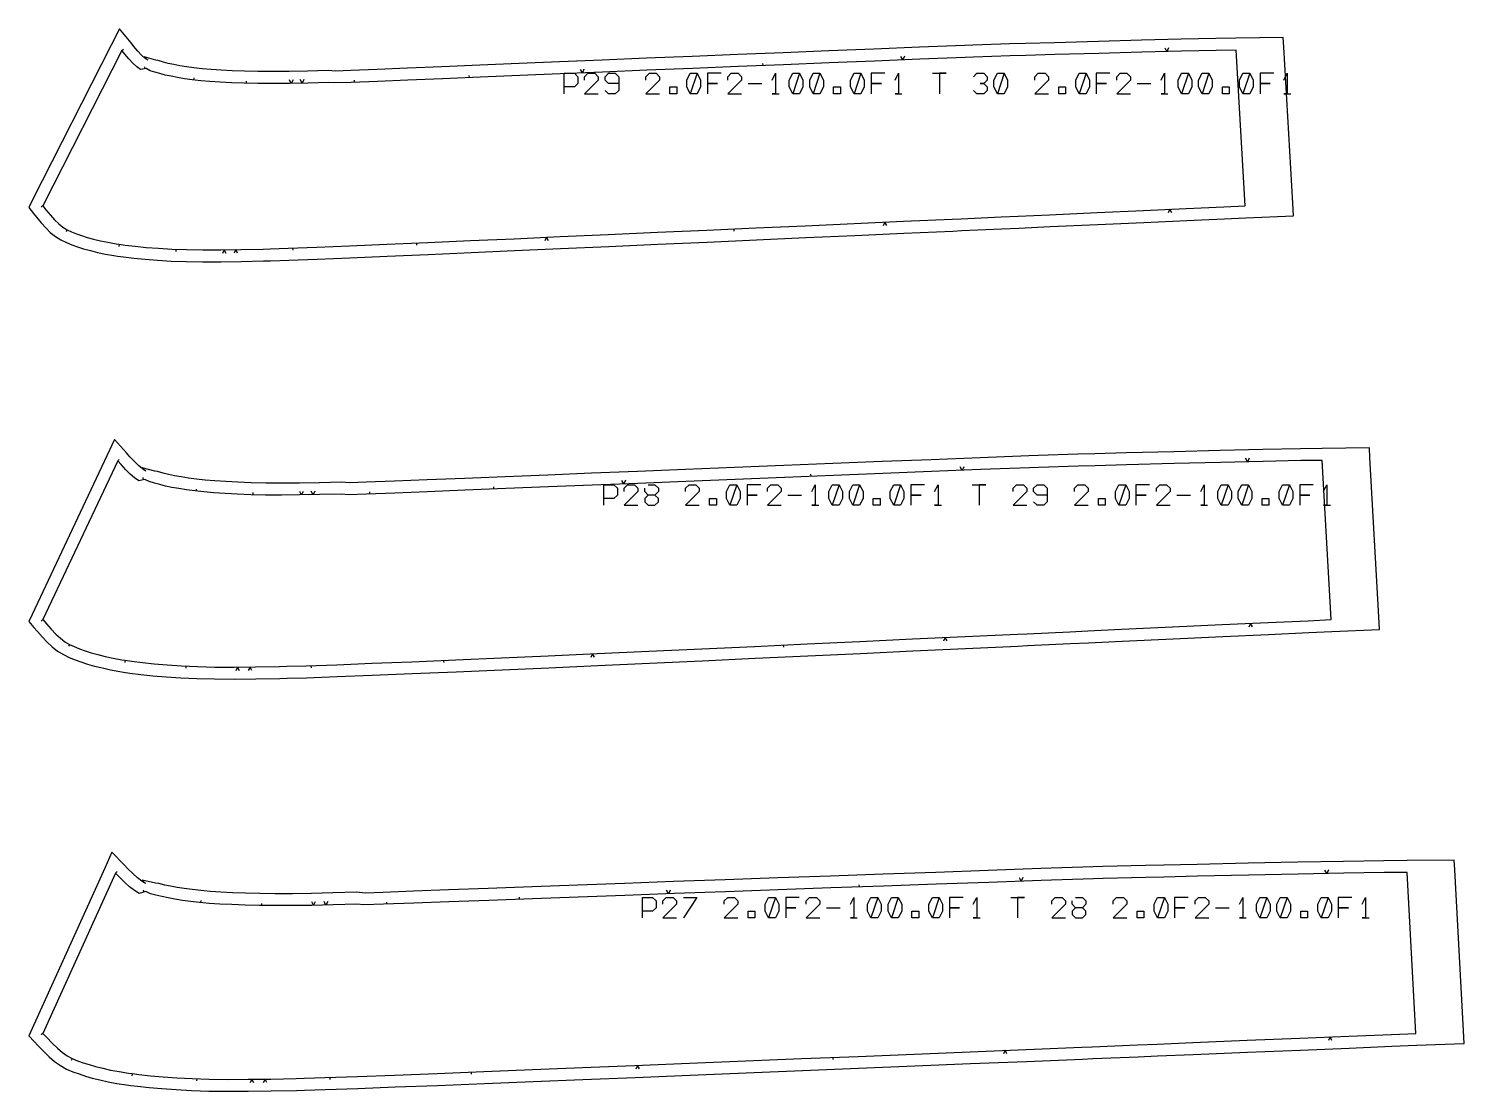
# Model space of a CAD drawing. Header units: metres. Extents: x -12 to 17699, y -154 to 17579.
# Drawn here: x -12 to 1190, y 11228 to 12118 of the extents above; entities that cross this region are included whole.
import ezdxf

# ---------------------------------------------------------------- set-up
doc = ezdxf.new("R2010")
doc.units = ezdxf.units.M

msp = doc.modelspace()

# ---------------------------------------------------------------- linework, layer by layer
at = {"layer": 'Marge'}
for points in [[(-7.827, 11963.579), (-5.229, 11960.31), (-1.383, 11955.69), (2.336, 11951.505), (6.215, 11947.662), (10.464, 11944.222), (15.027, 11941.362), (19.716, 11939.107), (24.386, 11937.257), (29.015, 11935.572), (34.143, 11933.914), (39.811, 11932.357), (45.876, 11930.919), (52.387, 11929.552), (59.538, 11928.262), (62.418, 11927.837), (67.452, 11927.105), (76.143, 11926.095), (85.635, 11925.186), (96.037, 11924.366), (107.472, 11923.684), (120.063, 11923.225), (133.903, 11923.009), (149.16, 11923.028), (166.039, 11923.273), (184.807, 11923.738), (190.652, 11923.929), (205.864, 11924.426), (229.776, 11925.33), (257.221, 11926.446), (288.448, 11927.759), (322.825, 11929.227), (358.625, 11930.774), (395.14, 11932.386), (433.572, 11934.103), (473.876, 11935.904), (515.176, 11937.747), (556.491, 11939.594), (597.671, 11941.441), (638.949, 11943.296), (680.014, 11945.139), (721.143, 11946.98), (762.084, 11948.816), (769.658, 11949.157), (803.04, 11950.657), (817.295, 11951.297), (843.51, 11952.473), (883.485, 11954.262), (922.218, 11955.996), (958.088, 11957.602), (989.488, 11959.007), (1007.472, 11959.812), (1047.577, 11961.608), (1046.955, 11972.157), (1039.256, 12102.727), (1038.77, 12110.966), (999.176, 12110.372), (982.42, 12110.12), (953.312, 12109.443), (920.097, 12108.582), (884.259, 12107.6), (847.297, 12106.552), (823.067, 12105.855), (809.895, 12105.473), (778.952, 12104.568), (771.95, 12104.287), (734.108, 12102.758), (696.095, 12101.213), (658.14, 12099.678), (619.984, 12098.139), (581.917, 12096.595), (543.727, 12095.036), (505.55, 12093.473), (468.291, 12091.948), (432.764, 12090.494), (399.014, 12089.099), (365.924, 12087.725), (334.151, 12086.408), (305.3, 12085.215), (279.967, 12084.179), (257.941, 12083.307), (245.171, 12082.759), (238.893, 12083.271), (221.739, 12082.791), (206.381, 12082.474), (192.581, 12082.33), (180.15, 12082.366), (168.894, 12082.584), (158.623, 12082.964), (149.267, 12083.449), (140.831, 12084.009), (133.297, 12084.657), (128.613, 12085.192), (126.496, 12085.43), (120.342, 12086.289), (114.693, 12087.23), (109.567, 12088.195), (105.05, 12089.157), (100.942, 12090.218), (96.674, 12091.521), (94.61, 12091.915), (84.757, 12094.678), (87.864, 12091.996), (85.452, 12093.715), (82.716, 12096.239), (79.642, 12099.546), (76.315, 12103.404), (73.868, 12106.396), (64.155, 12118.275), (57.21, 12104.593), (-8.917, 11974.329), (-11.823, 11968.604)], [(-7.568, 11616.748), (-4.644, 11613.364), (-0.38, 11608.611), (3.702, 11604.311), (7.874, 11600.387), (12.359, 11596.887), (17.132, 11593.962), (22.038, 11591.622), (26.97, 11589.665), (31.897, 11587.86), (37.343, 11586.079), (43.357, 11584.394), (49.808, 11582.822), (56.745, 11581.314), (64.364, 11579.879), (67.414, 11579.403), (72.798, 11578.574), (82.07, 11577.413), (92.209, 11576.35), (103.326, 11575.371), (115.551, 11574.531), (129.015, 11573.922), (143.825, 11573.571), (160.159, 11573.472), (178.237, 11573.619), (198.342, 11574.013), (204.61, 11574.193), (220.903, 11574.662), (246.523, 11575.562), (275.926, 11576.708), (309.376, 11578.079), (346.198, 11579.626), (384.543, 11581.27), (423.659, 11583.015), (464.824, 11584.902), (507.989, 11586.882), (552.219, 11588.903), (596.467, 11590.936), (640.572, 11592.981), (684.78, 11595.045), (728.757, 11597.087), (772.802, 11599.116), (816.65, 11601.15), (824.764, 11601.53), (860.514, 11603.2), (875.778, 11603.909), (903.852, 11605.213), (946.661, 11607.183), (988.143, 11609.091), (1026.559, 11610.86), (1060.187, 11612.409), (1079.447, 11613.296), (1119.508, 11615.141), (1118.924, 11625.529), (1111.429, 11758.973), (1110.965, 11767.232), (1071.365, 11766.729), (1053.266, 11766.499), (1021.823, 11765.824), (985.944, 11764.953), (947.23, 11763.953), (907.3, 11762.88), (881.126, 11762.163), (866.896, 11761.768), (833.47, 11760.832), (825.908, 11760.532), (785.031, 11758.907), (743.966, 11757.269), (702.963, 11755.636), (661.747, 11753.997), (620.627, 11752.357), (579.373, 11750.706), (538.132, 11749.052), (497.884, 11747.439), (459.51, 11745.9), (423.056, 11744.433), (387.313, 11743.001), (352.993, 11741.631), (321.83, 11740.395), (294.468, 11739.328), (270.678, 11738.439), (256.77, 11737.886), (250.08, 11738.447), (231.549, 11737.986), (214.954, 11737.696), (200.04, 11737.585), (186.6, 11737.66), (174.425, 11737.92), (163.318, 11738.343), (153.2, 11738.87), (144.071, 11739.471), (135.905, 11740.164), (130.848, 11740.729), (128.524, 11740.985), (121.843, 11741.889), (115.71, 11742.876), (110.129, 11743.886), (105.19, 11744.893), (100.696, 11746), (96.047, 11747.355), (93.709, 11747.778), (83.116, 11750.476), (86.109, 11747.707), (83.324, 11749.591), (80.192, 11752.284), (76.683, 11755.759), (72.875, 11759.794), (70.082, 11762.899), (60.018, 11774.087), (53.602, 11760.474), (-9.046, 11627.549), (-11.817, 11621.668)], [(-7.303, 11269.898), (-4.05, 11266.421), (0.694, 11261.551), (5.225, 11257.164), (9.822, 11253.203), (14.699, 11249.726), (19.821, 11246.875), (25.044, 11244.627), (30.304, 11242.753), (35.585, 11241.02), (41.401, 11239.324), (47.804, 11237.739), (54.673, 11236.27), (62.065, 11234.871), (70.172, 11233.553), (73.384, 11233.128), (79.131, 11232.375), (88.979, 11231.347), (99.757, 11230.421), (111.577, 11229.585), (124.565, 11228.892), (138.859, 11228.43), (154.581, 11228.217), (171.927, 11228.245), (191.132, 11228.505), (212.498, 11228.993), (219.142, 11229.192), (236.481, 11229.711), (263.727, 11230.655), (295.008, 11231.82), (330.604, 11233.191), (369.794, 11234.725), (410.608, 11236.341), (452.238, 11238.027), (496.054, 11239.824), (542.006, 11241.709), (589.094, 11243.637), (636.198, 11245.571), (683.149, 11247.504), (730.213, 11249.447), (777.033, 11251.377), (823.926, 11253.304), (870.604, 11255.226), (879.24, 11255.583), (917.301, 11257.155), (933.553, 11257.824), (963.442, 11259.056), (1009.019, 11260.929), (1053.18, 11262.743), (1094.077, 11264.424), (1129.877, 11265.895), (1150.382, 11266.738), (1190.487, 11268.386), (1189.911, 11278.915), (1182.537, 11413.679), (1182.094, 11421.76), (1142.529, 11421.493), (1123.142, 11421.363), (1089.46, 11420.823), (1051.026, 11420.094), (1009.556, 11419.237), (966.787, 11418.308), (938.75, 11417.69), (923.509, 11417.348), (887.705, 11416.542), (879.603, 11416.26), (835.815, 11414.721), (791.83, 11413.162), (747.911, 11411.618), (703.758, 11410.074), (659.71, 11408.52), (615.52, 11406.944), (571.346, 11405.36), (528.234, 11403.818), (487.124, 11402.347), (448.07, 11400.921), (409.783, 11399.502), (373.021, 11398.133), (339.638, 11396.886), (310.323, 11395.793), (284.827, 11394.858), (269.923, 11394.248), (262.755, 11394.896), (242.889, 11394.356), (225.093, 11393.971), (209.093, 11393.752), (194.666, 11393.71), (181.591, 11393.847), (169.663, 11394.141), (158.796, 11394.54), (148.982, 11395.021), (140.185, 11395.607), (134.758, 11396.102), (132.223, 11396.33), (125.012, 11397.139), (118.388, 11398.038), (112.346, 11398.97), (106.974, 11399.908), (102.084, 11400.956), (97.039, 11402.252), (94.43, 11402.641), (83.24, 11405.076), (85.975, 11402.22), (82.848, 11404.167), (79.348, 11406.941), (75.434, 11410.521), (71.185, 11414.686), (68.071, 11417.895), (57.851, 11428.426), (51.788, 11415.063), (-9.106, 11280.862), (-11.867, 11274.777)]]:
    msp.add_lwpolyline(points, close=True, dxfattribs=at)
at = {"layer": 'Patron'}
for points in [[(0, 11969.802), (2.599, 11966.534), (6.3, 11962.091), (9.805, 11958.155), (13.224, 11954.795), (16.676, 11952.058), (20.213, 11949.912), (23.949, 11948.167), (28.032, 11946.568), (32.429, 11944.971), (37.207, 11943.433), (42.442, 11942.005), (48.174, 11940.651), (54.438, 11939.339), (61.307, 11938.104), (63.857, 11937.733), (68.891, 11937.001), (77.293, 11936.029), (86.586, 11935.141), (96.822, 11934.335), (108.065, 11933.666), (120.425, 11933.218), (134.057, 11933.008), (149.146, 11933.028), (165.894, 11933.272), (184.559, 11933.735), (190.326, 11933.923), (205.538, 11934.42), (229.398, 11935.323), (256.815, 11936.438), (288.028, 11937.75), (322.398, 11939.218), (358.193, 11940.765), (394.699, 11942.377), (433.125, 11944.093), (473.43, 11945.894), (514.73, 11947.737), (556.044, 11949.584), (597.223, 11951.431), (638.5, 11953.286), (679.566, 11955.129), (720.696, 11956.97), (761.636, 11958.806), (769.209, 11959.147), (802.591, 11960.647), (816.846, 11961.287), (843.061, 11962.463), (883.037, 11964.252), (921.771, 11965.986), (957.641, 11967.591), (989.04, 11968.997), (1007.025, 11969.802), (999.325, 12100.373), (982.652, 12100.123), (953.571, 12099.446), (920.371, 12098.586), (884.542, 12097.604), (847.584, 12096.556), (823.358, 12095.86), (810.187, 12095.477), (779.353, 12094.576), (772.354, 12094.295), (734.514, 12092.766), (696.5, 12091.221), (658.542, 12089.686), (620.389, 12088.147), (582.325, 12086.603), (544.136, 12085.045), (505.959, 12083.481), (468.7, 12081.957), (433.177, 12080.503), (399.429, 12079.107), (366.338, 12077.734), (334.564, 12076.416), (305.709, 12075.223), (280.362, 12074.186), (258.305, 12073.314), (244.242, 12072.802), (239.173, 12073.275), (221.945, 12072.793), (206.485, 12072.475), (192.551, 12072.33), (179.955, 12072.367), (168.523, 12072.591), (158.104, 12072.977), (148.602, 12073.471), (139.968, 12074.046), (132.162, 12074.722), (127.48, 12075.256), (125.109, 12075.527), (118.695, 12076.426), (112.838, 12077.404), (107.464, 12078.419), (102.531, 12079.48), (98.019, 12080.654), (93.869, 12081.923), (89.947, 12083.069), (86.578, 12084.845), (81.889, 12083.977), (78.621, 12086.412), (75.381, 12089.442), (72.066, 12093.019), (68.573, 12097.074), (66.127, 12100.066)], [(0, 11623.285), (2.924, 11619.901), (7.062, 11615.291), (10.95, 11611.199), (14.702, 11607.693), (18.446, 11604.821), (22.252, 11602.552), (26.256, 11600.69), (30.626, 11598.973), (35.332, 11597.252), (40.442, 11595.586), (46.04, 11594.028), (52.168, 11592.539), (58.865, 11591.087), (66.211, 11589.707), (68.937, 11589.287), (74.321, 11588.457), (83.308, 11587.336), (93.25, 11586.296), (104.203, 11585.333), (116.235, 11584.508), (129.465, 11583.912), (144.061, 11583.568), (160.219, 11583.472), (178.155, 11583.619), (198.146, 11584.011), (204.322, 11584.189), (220.616, 11584.657), (246.171, 11585.556), (275.536, 11586.701), (308.967, 11588.071), (345.778, 11589.617), (384.115, 11591.261), (423.213, 11593.005), (464.366, 11594.892), (507.531, 11596.871), (551.762, 11598.892), (596.008, 11600.925), (640.108, 11602.97), (684.314, 11605.034), (728.293, 11607.076), (772.342, 11609.106), (816.186, 11611.14), (824.297, 11611.519), (860.047, 11613.189), (875.314, 11613.898), (903.389, 11615.202), (946.201, 11617.172), (987.683, 11619.08), (1026.099, 11620.85), (1059.726, 11622.399), (1078.987, 11623.286), (1071.492, 11756.73), (1053.481, 11756.502), (1022.066, 11755.827), (986.202, 11754.956), (947.498, 11753.956), (907.574, 11752.884), (881.403, 11752.167), (867.176, 11751.772), (833.866, 11750.84), (826.305, 11750.54), (785.429, 11748.915), (744.364, 11747.277), (703.361, 11745.644), (662.145, 11744.005), (621.027, 11742.365), (579.774, 11740.714), (538.533, 11739.06), (498.285, 11737.447), (459.912, 11735.908), (423.456, 11734.441), (387.711, 11733.009), (353.389, 11731.639), (322.22, 11730.403), (294.842, 11729.335), (271.017, 11728.445), (255.828, 11727.93), (250.329, 11728.45), (231.723, 11727.987), (215.028, 11727.696), (199.983, 11727.585), (186.385, 11727.662), (174.044, 11727.928), (162.797, 11728.357), (152.541, 11728.891), (143.221, 11729.507), (134.794, 11730.226), (129.739, 11730.791), (127.179, 11731.076), (120.251, 11732.016), (113.924, 11733.037), (108.116, 11734.091), (102.781, 11735.188), (97.896, 11736.4), (93.399, 11737.712), (89.145, 11738.88), (85.481, 11740.76), (80.371, 11739.517), (76.765, 11742.043), (73.147, 11745.187), (69.407, 11748.899), (65.44, 11753.107), (62.648, 11756.211)], [(0, 11276.73), (3.252, 11273.253), (7.855, 11268.531), (12.176, 11264.354), (16.328, 11260.797), (20.44, 11257.914), (24.587, 11255.666), (28.919, 11253.845), (33.631, 11252.183), (38.698, 11250.523), (44.19, 11248.928), (50.194, 11247.449), (56.758, 11246.051), (63.922, 11244.697), (71.772, 11243.425), (74.683, 11243.043), (80.43, 11242.291), (90.014, 11241.293), (100.612, 11240.384), (112.282, 11239.56), (125.096, 11238.878), (139.181, 11238.424), (154.715, 11238.216), (171.91, 11238.245), (190.996, 11238.504), (212.269, 11238.99), (218.842, 11239.187), (236.181, 11239.707), (263.38, 11240.649), (294.635, 11241.813), (330.219, 11243.184), (369.403, 11244.717), (410.212, 11246.334), (451.833, 11248.019), (495.644, 11249.816), (541.597, 11251.7), (588.684, 11253.629), (635.788, 11255.562), (682.738, 11257.496), (729.8, 11259.439), (776.621, 11261.368), (823.515, 11263.295), (870.193, 11265.218), (878.827, 11265.575), (916.888, 11267.146), (933.141, 11267.816), (963.03, 11269.047), (1008.608, 11270.92), (1052.77, 11272.735), (1093.667, 11274.416), (1129.466, 11275.887), (1149.971, 11276.73), (1142.596, 11411.494), (1123.302, 11411.364), (1089.65, 11410.825), (1051.232, 11410.096), (1009.773, 11409.239), (967.007, 11408.31), (938.974, 11407.692), (923.733, 11407.351), (888.053, 11406.548), (879.954, 11406.266), (836.169, 11404.728), (792.181, 11403.168), (748.26, 11401.624), (704.111, 11400.08), (660.067, 11398.526), (615.878, 11396.951), (571.703, 11395.367), (528.592, 11393.825), (487.489, 11392.354), (448.441, 11390.928), (410.155, 11389.508), (373.394, 11388.14), (340.011, 11386.893), (310.689, 11385.8), (285.174, 11384.864), (268.909, 11384.3), (263.026, 11384.899), (243.105, 11384.358), (225.23, 11383.972), (209.121, 11383.752), (194.56, 11383.711), (181.344, 11383.85), (169.296, 11384.148), (158.304, 11384.552), (148.314, 11385.044), (139.277, 11385.649), (133.853, 11386.143), (131.105, 11386.393), (123.664, 11387.23), (116.861, 11388.156), (110.612, 11389.121), (104.864, 11390.133), (99.592, 11391.271), (94.731, 11392.523), (90.127, 11393.615), (86.152, 11395.51), (80.565, 11393.809), (76.598, 11396.36), (72.591, 11399.569), (68.43, 11403.383), (64.009, 11407.722), (60.894, 11410.931)]]:
    msp.add_lwpolyline(points, close=True, dxfattribs=at)
at = {"layer": 'Repers points'}
for p, q in [((66.127, 12100.066), (67.52, 12101.205)), ((85.648, 12084.673), (85.32, 12086.442)), ((85.648, 12084.673), (85.32, 12086.442)), ((603.132, 12087.447), (603.059, 12089.246)), ((126.428, 12075.376), (126.632, 12077.165)), ((170.501, 12072.552), (170.536, 12074.352)), ((261.092, 12073.424), (261.021, 12075.223)), ((357.175, 12077.354), (357.1, 12079.152)), ((0, 11969.802), (-1.409, 11968.682)), ((20.203, 11949.919), (19.269, 11948.38)), ((20.203, 11949.919), (19.269, 11948.38)), ((578.595, 11950.596), (578.676, 11948.798)), ((63.828, 11937.737), (63.569, 11935.956)), ((111.324, 11933.548), (111.259, 11931.749)), ((209.177, 11934.558), (209.245, 11932.759)), ((312.956, 11938.815), (313.033, 11937.016)), ((62.648, 11756.211), (63.986, 11757.415)), ((84.383, 11740.493), (83.957, 11742.242)), ((84.383, 11740.493), (83.957, 11742.242)), ((643.402, 11743.258), (643.331, 11745.056)), ((128.504, 11730.928), (128.703, 11732.717)), ((176.093, 11727.884), (176.132, 11729.683)), ((273.928, 11728.554), (273.861, 11730.353)), ((377.715, 11732.61), (377.643, 11734.408)), ((0, 11623.285), (-1.362, 11622.109)), ((22.241, 11602.559), (21.319, 11601.013)), ((22.241, 11602.559), (21.319, 11601.013)), ((620.158, 11602.045), (620.241, 11600.247)), ((68.906, 11589.292), (68.632, 11587.513)), ((119.722, 11584.351), (119.642, 11582.552)), ((224.513, 11584.794), (224.576, 11582.995)), ((335.665, 11589.192), (335.74, 11587.394)), ((60.894, 11410.931), (62.186, 11412.185)), ((683.833, 11399.365), (683.77, 11401.164)), ((84.796, 11395.097), (84.272, 11396.819)), ((84.796, 11395.097), (84.272, 11396.819)), ((132.301, 11386.284), (132.465, 11388.077)), ((288.072, 11384.97), (288.006, 11386.769)), ((399.235, 11389.102), (399.168, 11390.901)), ((183.308, 11383.83), (183.327, 11385.63)), ((0, 11276.73), (-1.315, 11275.5)), ((24.575, 11255.673), (23.717, 11254.09)), ((24.575, 11255.673), (23.717, 11254.09)), ((661.502, 11256.621), (661.576, 11254.823)), ((74.65, 11243.048), (74.416, 11241.263)), ((358.64, 11244.296), (358.711, 11242.497)), ((128.81, 11238.759), (128.752, 11236.96)), ((240.331, 11239.85), (240.393, 11238.051))]:
    msp.add_line(p, q, dxfattribs=at)
at = {"layer": 'Repers suspente'}
for p, q in [((941.457, 12099.133), (939.88, 12102.093)), ((942.879, 12102.17), (941.457, 12099.133)), ((451.828, 12081.266), (450.206, 12084.202)), ((453.204, 12084.325), (451.828, 12081.266)), ((720.331, 12092.19), (718.71, 12095.126)), ((721.708, 12095.248), (720.331, 12092.19)), ((208.057, 12072.507), (206.496, 12075.476)), ((209.495, 12075.537), (208.057, 12072.507)), ((217.034, 12072.692), (215.473, 12075.66)), ((218.472, 12075.722), (217.034, 12072.692)), ((943.91, 11966.977), (942.546, 11963.913)), ((945.543, 11964.047), (943.91, 11966.977)), ((705.169, 11956.275), (703.805, 11953.211)), ((706.802, 11953.345), (705.169, 11956.275)), ((421.834, 11943.589), (420.47, 11940.525)), ((423.467, 11940.659), (421.834, 11943.589)), ((151.874, 11933.068), (150.418, 11930.046)), ((153.417, 11930.09), (151.874, 11933.068)), ((161.569, 11933.209), (160.113, 11930.187)), ((163.113, 11930.231), (161.569, 11933.209)), ((770.004, 11748.299), (768.385, 11751.237)), ((771.383, 11751.357), (770.004, 11748.299)), ((1008.871, 11755.507), (1007.299, 11758.469)), ((1010.298, 11758.542), (1008.871, 11755.507)), ((486.611, 11736.979), (484.992, 11739.916)), ((487.99, 11740.036), (486.611, 11736.979)), ((216.648, 11727.725), (215.096, 11730.698)), ((218.095, 11730.75), (216.648, 11727.725)), ((226.343, 11727.894), (224.791, 11730.867)), ((227.79, 11730.919), (226.343, 11727.894)), ((1011.393, 11620.172), (1010.032, 11617.107)), ((1013.029, 11617.245), (1011.393, 11620.172)), ((755.712, 11608.34), (754.352, 11605.274)), ((757.349, 11605.412), (755.712, 11608.34)), ((460.412, 11594.711), (459.051, 11591.645)), ((462.048, 11591.782), (460.412, 11594.711)), ((163.14, 11583.496), (161.665, 11580.483)), ((164.664, 11580.508), (163.14, 11583.496)), ((173.523, 11583.581), (172.048, 11580.569)), ((175.048, 11580.593), (173.523, 11583.581)), ((1075.319, 11410.553), (1073.762, 11413.524)), ((1076.762, 11413.581), (1075.319, 11410.553)), ((819.45, 11404.135), (817.845, 11407.08)), ((820.843, 11407.186), (819.45, 11404.135)), ((226.737, 11384.004), (225.172, 11386.971)), ((228.172, 11387.036), (226.737, 11384.004)), ((237.118, 11384.228), (235.554, 11387.195)), ((238.553, 11387.26), (237.118, 11384.228)), ((524.021, 11393.661), (522.414, 11396.606)), ((525.412, 11396.713), (524.021, 11393.661)), ((1078.016, 11273.772), (1076.641, 11270.713)), ((1079.638, 11270.836), (1078.016, 11273.772)), ((805.816, 11262.568), (804.44, 11259.509)), ((807.438, 11259.632), (805.816, 11262.568)), ((497.935, 11249.91), (496.559, 11246.851)), ((499.557, 11246.974), (497.935, 11249.91)), ((175.019, 11238.287), (173.56, 11235.267)), ((176.56, 11235.308), (175.019, 11238.287)), ((186.068, 11238.437), (184.609, 11235.417)), ((187.609, 11235.458), (186.068, 11238.437))]:
    msp.add_line(p, q, dxfattribs=at)
at = {"layer": 'Text'}
for p, q in [((436.55, 12063.798), (436.55, 12080.941)), ((436.55, 12080.941), (445.122, 12080.941)), ((445.122, 12080.941), (447.979, 12078.084)), ((447.979, 12072.37), (445.122, 12069.512)), ((447.979, 12078.084), (447.979, 12072.37)), ((453.693, 12078.084), (456.55, 12080.941)), ((453.693, 12075.227), (453.693, 12078.084)), ((465.122, 12075.227), (453.693, 12063.798)), ((456.55, 12080.941), (462.265, 12080.941)), ((462.265, 12080.941), (465.122, 12078.084)), ((465.122, 12078.084), (465.122, 12075.227)), ((470.836, 12078.084), (473.693, 12080.941)), ((470.836, 12075.227), (470.836, 12078.084)), ((473.693, 12072.37), (470.836, 12075.227)), ((473.693, 12080.941), (479.407, 12080.941)), ((482.265, 12072.37), (473.693, 12072.37)), ((479.407, 12080.941), (482.265, 12078.084)), ((482.265, 12078.084), (482.265, 12066.655)), ((505.122, 12078.084), (507.979, 12080.941)), ((505.122, 12075.227), (505.122, 12078.084)), ((516.55, 12075.227), (505.122, 12063.798)), ((507.979, 12080.941), (513.693, 12080.941)), ((513.693, 12080.941), (516.55, 12078.084)), ((516.55, 12078.084), (516.55, 12075.227)), ((539.407, 12075.227), (542.265, 12080.941)), ((539.407, 12069.512), (539.407, 12075.227)), ((542.265, 12080.941), (547.979, 12080.941)), ((547.979, 12080.941), (542.265, 12063.798)), ((547.979, 12080.941), (550.836, 12075.227)), ((550.836, 12075.227), (550.836, 12069.512)), ((567.979, 12080.941), (556.55, 12080.941)), ((556.55, 12080.941), (556.55, 12072.37)), ((556.55, 12072.37), (565.122, 12072.37)), ((565.122, 12072.37), (556.55, 12072.37)), ((556.55, 12072.37), (556.55, 12063.798)), ((573.693, 12078.084), (576.55, 12080.941)), ((573.693, 12075.227), (573.693, 12078.084)), ((585.122, 12075.227), (573.693, 12063.798)), ((576.55, 12080.941), (582.265, 12080.941)), ((582.265, 12080.941), (585.122, 12078.084)), ((585.122, 12078.084), (585.122, 12075.227)), ((590.836, 12072.37), (602.265, 12072.37)), ((610.836, 12075.227), (613.693, 12080.941)), ((613.693, 12080.941), (613.693, 12063.798)), ((625.122, 12075.227), (627.979, 12080.941)), ((625.122, 12069.512), (625.122, 12075.227)), ((627.979, 12080.941), (633.693, 12080.941)), ((633.693, 12080.941), (627.979, 12063.798)), ((633.693, 12080.941), (636.55, 12075.227)), ((636.55, 12075.227), (636.55, 12069.512)), ((642.265, 12075.227), (645.122, 12080.941)), ((642.265, 12069.512), (642.265, 12075.227)), ((645.122, 12080.941), (650.836, 12080.941)), ((650.836, 12080.941), (645.122, 12063.798)), ((650.836, 12080.941), (653.693, 12075.227)), ((653.693, 12075.227), (653.693, 12069.512)), ((676.55, 12075.227), (679.407, 12080.941)), ((676.55, 12069.512), (676.55, 12075.227)), ((679.407, 12080.941), (685.122, 12080.941)), ((685.122, 12080.941), (679.407, 12063.798)), ((685.122, 12080.941), (687.979, 12075.227)), ((687.979, 12075.227), (687.979, 12069.512)), ((705.122, 12080.941), (693.693, 12080.941)), ((693.693, 12080.941), (693.693, 12072.37)), ((693.693, 12072.37), (702.265, 12072.37)), ((702.265, 12072.37), (693.693, 12072.37)), ((693.693, 12072.37), (693.693, 12063.798)), ((713.693, 12075.227), (716.55, 12080.941)), ((716.55, 12080.941), (716.55, 12063.798)), ((745.122, 12080.941), (756.55, 12080.941)), ((756.55, 12080.941), (750.836, 12080.941)), ((750.836, 12080.941), (750.836, 12063.798)), ((779.407, 12078.084), (782.265, 12080.941)), ((782.265, 12080.941), (787.979, 12080.941)), ((787.979, 12072.37), (785.122, 12072.37)), ((785.122, 12072.37), (787.979, 12072.37)), ((787.979, 12080.941), (790.836, 12078.084)), ((790.836, 12075.227), (787.979, 12072.37)), ((787.979, 12072.37), (790.836, 12069.512)), ((790.836, 12078.084), (790.836, 12075.227)), ((796.55, 12075.227), (799.407, 12080.941)), ((796.55, 12069.512), (796.55, 12075.227)), ((799.407, 12080.941), (805.122, 12080.941)), ((805.122, 12080.941), (799.407, 12063.798)), ((805.122, 12080.941), (807.979, 12075.227)), ((807.979, 12075.227), (807.979, 12069.512)), ((830.836, 12078.084), (833.693, 12080.941)), ((830.836, 12075.227), (830.836, 12078.084)), ((842.265, 12075.227), (830.836, 12063.798)), ((833.693, 12080.941), (839.407, 12080.941)), ((839.407, 12080.941), (842.265, 12078.084)), ((842.265, 12078.084), (842.265, 12075.227)), ((865.122, 12075.227), (867.979, 12080.941)), ((865.122, 12069.512), (865.122, 12075.227)), ((867.979, 12080.941), (873.693, 12080.941)), ((873.693, 12080.941), (867.979, 12063.798)), ((873.693, 12080.941), (876.55, 12075.227)), ((876.55, 12075.227), (876.55, 12069.512)), ((893.693, 12080.941), (882.265, 12080.941)), ((882.265, 12080.941), (882.265, 12072.37)), ((882.265, 12072.37), (890.836, 12072.37)), ((890.836, 12072.37), (882.265, 12072.37)), ((882.265, 12072.37), (882.265, 12063.798)), ((899.407, 12078.084), (902.265, 12080.941)), ((899.407, 12075.227), (899.407, 12078.084)), ((910.836, 12075.227), (899.407, 12063.798)), ((902.265, 12080.941), (907.979, 12080.941)), ((907.979, 12080.941), (910.836, 12078.084)), ((910.836, 12078.084), (910.836, 12075.227)), ((916.55, 12072.37), (927.979, 12072.37)), ((936.55, 12075.227), (939.407, 12080.941)), ((939.407, 12080.941), (939.407, 12063.798)), ((950.836, 12075.227), (953.693, 12080.941)), ((950.836, 12069.512), (950.836, 12075.227)), ((953.693, 12080.941), (959.407, 12080.941)), ((959.407, 12080.941), (953.693, 12063.798)), ((959.407, 12080.941), (962.265, 12075.227)), ((962.265, 12075.227), (962.265, 12069.512)), ((967.979, 12075.227), (970.836, 12080.941)), ((967.979, 12069.512), (967.979, 12075.227)), ((970.836, 12080.941), (976.55, 12080.941)), ((976.55, 12080.941), (970.836, 12063.798)), ((976.55, 12080.941), (979.407, 12075.227)), ((979.407, 12075.227), (979.407, 12069.512)), ((1002.265, 12075.227), (1005.122, 12080.941)), ((1002.265, 12069.512), (1002.265, 12075.227)), ((1005.122, 12080.941), (1010.836, 12080.941)), ((1010.836, 12080.941), (1005.122, 12063.798)), ((1010.836, 12080.941), (1013.693, 12075.227)), ((1013.693, 12075.227), (1013.693, 12069.512)), ((1030.836, 12080.941), (1019.407, 12080.941)), ((1019.407, 12080.941), (1019.407, 12072.37)), ((1019.407, 12072.37), (1027.979, 12072.37)), ((1027.979, 12072.37), (1019.407, 12072.37)), ((1019.407, 12072.37), (1019.407, 12063.798)), ((1039.407, 12075.227), (1042.265, 12080.941)), ((1042.265, 12080.941), (1042.265, 12063.798)), ((445.122, 12069.512), (436.55, 12069.512)), ((453.693, 12063.798), (465.122, 12063.798)), ((473.693, 12063.798), (470.836, 12066.655)), ((479.407, 12063.798), (473.693, 12063.798)), ((482.265, 12066.655), (479.407, 12063.798)), ((505.122, 12063.798), (516.55, 12063.798)), ((525.122, 12069.512), (530.836, 12069.512)), ((525.122, 12063.798), (525.122, 12069.512)), ((530.836, 12063.798), (525.122, 12063.798)), ((530.836, 12069.512), (530.836, 12063.798)), ((542.265, 12063.798), (539.407, 12069.512)), ((547.979, 12063.798), (542.265, 12063.798)), ((550.836, 12069.512), (547.979, 12063.798)), ((573.693, 12063.798), (585.122, 12063.798)), ((613.693, 12063.798), (610.836, 12063.798)), ((610.836, 12063.798), (616.55, 12063.798)), ((627.979, 12063.798), (625.122, 12069.512)), ((633.693, 12063.798), (627.979, 12063.798)), ((636.55, 12069.512), (633.693, 12063.798)), ((645.122, 12063.798), (642.265, 12069.512)), ((650.836, 12063.798), (645.122, 12063.798)), ((653.693, 12069.512), (650.836, 12063.798)), ((662.265, 12069.512), (667.979, 12069.512)), ((662.265, 12063.798), (662.265, 12069.512)), ((667.979, 12063.798), (662.265, 12063.798)), ((667.979, 12069.512), (667.979, 12063.798)), ((679.407, 12063.798), (676.55, 12069.512)), ((685.122, 12063.798), (679.407, 12063.798)), ((687.979, 12069.512), (685.122, 12063.798)), ((716.55, 12063.798), (713.693, 12063.798)), ((713.693, 12063.798), (719.407, 12063.798)), ((782.265, 12063.798), (779.407, 12066.655)), ((787.979, 12063.798), (782.265, 12063.798)), ((790.836, 12066.655), (787.979, 12063.798)), ((790.836, 12069.512), (790.836, 12066.655)), ((799.407, 12063.798), (796.55, 12069.512)), ((805.122, 12063.798), (799.407, 12063.798)), ((807.979, 12069.512), (805.122, 12063.798)), ((830.836, 12063.798), (842.265, 12063.798)), ((850.836, 12069.512), (856.55, 12069.512)), ((850.836, 12063.798), (850.836, 12069.512)), ((856.55, 12063.798), (850.836, 12063.798)), ((856.55, 12069.512), (856.55, 12063.798)), ((867.979, 12063.798), (865.122, 12069.512)), ((873.693, 12063.798), (867.979, 12063.798)), ((876.55, 12069.512), (873.693, 12063.798)), ((899.407, 12063.798), (910.836, 12063.798)), ((939.407, 12063.798), (936.55, 12063.798)), ((936.55, 12063.798), (942.265, 12063.798)), ((953.693, 12063.798), (950.836, 12069.512)), ((959.407, 12063.798), (953.693, 12063.798)), ((962.265, 12069.512), (959.407, 12063.798)), ((970.836, 12063.798), (967.979, 12069.512)), ((976.55, 12063.798), (970.836, 12063.798)), ((979.407, 12069.512), (976.55, 12063.798)), ((987.979, 12069.512), (993.693, 12069.512)), ((987.979, 12063.798), (987.979, 12069.512)), ((993.693, 12063.798), (987.979, 12063.798)), ((993.693, 12069.512), (993.693, 12063.798)), ((1005.122, 12063.798), (1002.265, 12069.512)), ((1010.836, 12063.798), (1005.122, 12063.798)), ((1013.693, 12069.512), (1010.836, 12063.798)), ((1042.265, 12063.798), (1039.407, 12063.798)), ((1039.407, 12063.798), (1045.122, 12063.798)), ((469.762, 11719.113), (469.762, 11736.255)), ((469.762, 11736.255), (478.333, 11736.255)), ((478.333, 11736.255), (481.191, 11733.398)), ((486.905, 11733.398), (489.762, 11736.255)), ((489.762, 11736.255), (495.476, 11736.255)), ((495.476, 11736.255), (498.333, 11733.398)), ((506.905, 11736.255), (512.619, 11736.255)), ((512.619, 11736.255), (515.476, 11733.398)), ((538.333, 11733.398), (541.191, 11736.255)), ((541.191, 11736.255), (546.905, 11736.255)), ((546.905, 11736.255), (549.762, 11733.398)), ((572.619, 11730.541), (575.476, 11736.255)), ((575.476, 11736.255), (581.191, 11736.255)), ((581.191, 11736.255), (575.476, 11719.113)), ((581.191, 11736.255), (584.048, 11730.541)), ((601.191, 11736.255), (589.762, 11736.255)), ((589.762, 11736.255), (589.762, 11727.684)), ((606.905, 11733.398), (609.762, 11736.255)), ((609.762, 11736.255), (615.476, 11736.255)), ((615.476, 11736.255), (618.333, 11733.398)), ((644.048, 11730.541), (646.905, 11736.255)), ((646.905, 11736.255), (646.905, 11719.113)), ((658.333, 11730.541), (661.191, 11736.255)), ((661.191, 11736.255), (666.905, 11736.255)), ((666.905, 11736.255), (661.191, 11719.113)), ((666.905, 11736.255), (669.762, 11730.541)), ((675.476, 11730.541), (678.333, 11736.255)), ((678.333, 11736.255), (684.048, 11736.255)), ((684.048, 11736.255), (678.333, 11719.113)), ((684.048, 11736.255), (686.905, 11730.541)), ((709.762, 11730.541), (712.619, 11736.255)), ((712.619, 11736.255), (718.333, 11736.255)), ((718.333, 11736.255), (712.619, 11719.113)), ((718.333, 11736.255), (721.191, 11730.541)), ((738.333, 11736.255), (726.905, 11736.255)), ((726.905, 11736.255), (726.905, 11727.684)), ((746.905, 11730.541), (749.762, 11736.255)), ((749.762, 11736.255), (749.762, 11719.113)), ((778.333, 11736.255), (789.762, 11736.255)), ((789.762, 11736.255), (784.048, 11736.255)), ((784.048, 11736.255), (784.048, 11719.113)), ((812.619, 11733.398), (815.476, 11736.255)), ((815.476, 11736.255), (821.191, 11736.255)), ((821.191, 11736.255), (824.048, 11733.398)), ((829.762, 11733.398), (832.619, 11736.255)), ((832.619, 11736.255), (838.333, 11736.255)), ((838.333, 11736.255), (841.191, 11733.398)), ((864.048, 11733.398), (866.905, 11736.255)), ((866.905, 11736.255), (872.619, 11736.255)), ((872.619, 11736.255), (875.476, 11733.398)), ((898.333, 11730.541), (901.191, 11736.255)), ((901.191, 11736.255), (906.905, 11736.255)), ((906.905, 11736.255), (901.191, 11719.113)), ((906.905, 11736.255), (909.762, 11730.541)), ((926.905, 11736.255), (915.476, 11736.255)), ((915.476, 11736.255), (915.476, 11727.684)), ((932.619, 11733.398), (935.476, 11736.255)), ((935.476, 11736.255), (941.191, 11736.255)), ((941.191, 11736.255), (944.048, 11733.398)), ((969.762, 11730.541), (972.619, 11736.255)), ((972.619, 11736.255), (972.619, 11719.113)), ((984.048, 11730.541), (986.905, 11736.255)), ((986.905, 11736.255), (992.619, 11736.255)), ((992.619, 11736.255), (986.905, 11719.113)), ((992.619, 11736.255), (995.476, 11730.541)), ((1001.191, 11730.541), (1004.048, 11736.255)), ((1004.048, 11736.255), (1009.762, 11736.255)), ((1009.762, 11736.255), (1004.048, 11719.113)), ((1009.762, 11736.255), (1012.619, 11730.541)), ((1035.476, 11730.541), (1038.333, 11736.255)), ((1038.333, 11736.255), (1044.048, 11736.255)), ((1044.048, 11736.255), (1038.333, 11719.113)), ((1044.048, 11736.255), (1046.905, 11730.541)), ((1064.048, 11736.255), (1052.619, 11736.255)), ((1052.619, 11736.255), (1052.619, 11727.684)), ((1072.619, 11730.541), (1075.476, 11736.255)), ((1075.476, 11736.255), (1075.476, 11719.113)), ((478.333, 11724.827), (469.762, 11724.827)), ((481.191, 11727.684), (478.333, 11724.827)), ((481.191, 11733.398), (481.191, 11727.684)), ((486.905, 11730.541), (486.905, 11733.398)), ((498.333, 11730.541), (486.905, 11719.113)), ((498.333, 11733.398), (498.333, 11730.541)), ((504.048, 11730.541), (504.048, 11733.398)), ((506.905, 11727.684), (504.048, 11730.541)), ((506.905, 11727.684), (504.048, 11724.827)), ((504.048, 11724.827), (504.048, 11721.97)), ((512.619, 11727.684), (506.905, 11727.684)), ((512.619, 11727.684), (506.905, 11727.684)), ((515.476, 11730.541), (512.619, 11727.684)), ((515.476, 11724.827), (512.619, 11727.684)), ((515.476, 11733.398), (515.476, 11730.541)), ((515.476, 11721.97), (515.476, 11724.827)), ((538.333, 11730.541), (538.333, 11733.398)), ((549.762, 11730.541), (538.333, 11719.113)), ((549.762, 11733.398), (549.762, 11730.541)), ((558.333, 11724.827), (564.048, 11724.827)), ((558.333, 11719.113), (558.333, 11724.827)), ((564.048, 11724.827), (564.048, 11719.113)), ((572.619, 11724.827), (572.619, 11730.541)), ((575.476, 11719.113), (572.619, 11724.827)), ((584.048, 11724.827), (581.191, 11719.113)), ((584.048, 11730.541), (584.048, 11724.827)), ((589.762, 11727.684), (598.333, 11727.684)), ((598.333, 11727.684), (589.762, 11727.684)), ((589.762, 11727.684), (589.762, 11719.113)), ((606.905, 11730.541), (606.905, 11733.398)), ((618.333, 11730.541), (606.905, 11719.113)), ((618.333, 11733.398), (618.333, 11730.541)), ((624.048, 11727.684), (635.476, 11727.684)), ((658.333, 11724.827), (658.333, 11730.541)), ((661.191, 11719.113), (658.333, 11724.827)), ((669.762, 11724.827), (666.905, 11719.113)), ((669.762, 11730.541), (669.762, 11724.827)), ((675.476, 11724.827), (675.476, 11730.541)), ((678.333, 11719.113), (675.476, 11724.827)), ((686.905, 11724.827), (684.048, 11719.113)), ((686.905, 11730.541), (686.905, 11724.827)), ((695.476, 11724.827), (701.191, 11724.827)), ((695.476, 11719.113), (695.476, 11724.827)), ((701.191, 11724.827), (701.191, 11719.113)), ((709.762, 11724.827), (709.762, 11730.541)), ((712.619, 11719.113), (709.762, 11724.827)), ((721.191, 11724.827), (718.333, 11719.113)), ((721.191, 11730.541), (721.191, 11724.827)), ((726.905, 11727.684), (735.476, 11727.684)), ((735.476, 11727.684), (726.905, 11727.684)), ((726.905, 11727.684), (726.905, 11719.113)), ((812.619, 11730.541), (812.619, 11733.398)), ((824.048, 11730.541), (812.619, 11719.113)), ((824.048, 11733.398), (824.048, 11730.541)), ((829.762, 11730.541), (829.762, 11733.398)), ((832.619, 11727.684), (829.762, 11730.541)), ((841.191, 11727.684), (832.619, 11727.684)), ((841.191, 11733.398), (841.191, 11721.97)), ((864.048, 11730.541), (864.048, 11733.398)), ((875.476, 11730.541), (864.048, 11719.113)), ((875.476, 11733.398), (875.476, 11730.541)), ((884.048, 11724.827), (889.762, 11724.827)), ((884.048, 11719.113), (884.048, 11724.827)), ((889.762, 11724.827), (889.762, 11719.113)), ((898.333, 11724.827), (898.333, 11730.541)), ((901.191, 11719.113), (898.333, 11724.827)), ((909.762, 11724.827), (906.905, 11719.113)), ((909.762, 11730.541), (909.762, 11724.827)), ((915.476, 11727.684), (924.048, 11727.684)), ((924.048, 11727.684), (915.476, 11727.684)), ((915.476, 11727.684), (915.476, 11719.113)), ((932.619, 11730.541), (932.619, 11733.398)), ((944.048, 11730.541), (932.619, 11719.113)), ((944.048, 11733.398), (944.048, 11730.541)), ((949.762, 11727.684), (961.191, 11727.684)), ((984.048, 11724.827), (984.048, 11730.541)), ((986.905, 11719.113), (984.048, 11724.827)), ((995.476, 11724.827), (992.619, 11719.113)), ((995.476, 11730.541), (995.476, 11724.827)), ((1001.191, 11724.827), (1001.191, 11730.541)), ((1004.048, 11719.113), (1001.191, 11724.827)), ((1012.619, 11724.827), (1009.762, 11719.113)), ((1012.619, 11730.541), (1012.619, 11724.827)), ((1021.191, 11724.827), (1026.905, 11724.827)), ((1021.191, 11719.113), (1021.191, 11724.827)), ((1026.905, 11724.827), (1026.905, 11719.113)), ((1035.476, 11724.827), (1035.476, 11730.541)), ((1038.333, 11719.113), (1035.476, 11724.827)), ((1046.905, 11724.827), (1044.048, 11719.113)), ((1046.905, 11730.541), (1046.905, 11724.827)), ((1052.619, 11727.684), (1061.191, 11727.684)), ((1061.191, 11727.684), (1052.619, 11727.684)), ((1052.619, 11727.684), (1052.619, 11719.113)), ((486.905, 11719.113), (498.333, 11719.113)), ((504.048, 11721.97), (506.905, 11719.113)), ((506.905, 11719.113), (512.619, 11719.113)), ((512.619, 11719.113), (515.476, 11721.97)), ((538.333, 11719.113), (549.762, 11719.113)), ((564.048, 11719.113), (558.333, 11719.113)), ((581.191, 11719.113), (575.476, 11719.113)), ((606.905, 11719.113), (618.333, 11719.113)), ((646.905, 11719.113), (644.048, 11719.113)), ((644.048, 11719.113), (649.762, 11719.113)), ((666.905, 11719.113), (661.191, 11719.113)), ((684.048, 11719.113), (678.333, 11719.113)), ((701.191, 11719.113), (695.476, 11719.113)), ((718.333, 11719.113), (712.619, 11719.113)), ((749.762, 11719.113), (746.905, 11719.113)), ((746.905, 11719.113), (752.619, 11719.113)), ((812.619, 11719.113), (824.048, 11719.113)), ((832.619, 11719.113), (829.762, 11721.97)), ((838.333, 11719.113), (832.619, 11719.113)), ((841.191, 11721.97), (838.333, 11719.113)), ((864.048, 11719.113), (875.476, 11719.113)), ((889.762, 11719.113), (884.048, 11719.113)), ((906.905, 11719.113), (901.191, 11719.113)), ((932.619, 11719.113), (944.048, 11719.113)), ((972.619, 11719.113), (969.762, 11719.113)), ((969.762, 11719.113), (975.476, 11719.113)), ((992.619, 11719.113), (986.905, 11719.113)), ((1009.762, 11719.113), (1004.048, 11719.113)), ((1026.905, 11719.113), (1021.191, 11719.113)), ((1044.048, 11719.113), (1038.333, 11719.113)), ((1075.476, 11719.113), (1072.619, 11719.113)), ((1072.619, 11719.113), (1078.333, 11719.113)), ((502.126, 11373.443), (502.126, 11390.586)), ((502.126, 11390.586), (510.698, 11390.586)), ((510.698, 11390.586), (513.555, 11387.729)), ((513.555, 11387.729), (513.555, 11382.015)), ((519.269, 11387.729), (522.126, 11390.586)), ((519.269, 11384.872), (519.269, 11387.729)), ((522.126, 11390.586), (527.841, 11390.586)), ((527.841, 11390.586), (530.698, 11387.729)), ((530.698, 11387.729), (530.698, 11384.872)), ((536.412, 11390.586), (547.841, 11390.586)), ((547.841, 11390.586), (536.412, 11373.443)), ((570.698, 11387.729), (573.555, 11390.586)), ((570.698, 11384.872), (570.698, 11387.729)), ((573.555, 11390.586), (579.269, 11390.586)), ((579.269, 11390.586), (582.126, 11387.729)), ((582.126, 11387.729), (582.126, 11384.872)), ((604.984, 11384.872), (607.841, 11390.586)), ((607.841, 11390.586), (613.555, 11390.586)), ((613.555, 11390.586), (607.841, 11373.443)), ((613.555, 11390.586), (616.412, 11384.872)), ((633.555, 11390.586), (622.126, 11390.586)), ((622.126, 11390.586), (622.126, 11382.015)), ((639.269, 11387.729), (642.126, 11390.586)), ((639.269, 11384.872), (639.269, 11387.729)), ((642.126, 11390.586), (647.841, 11390.586)), ((647.841, 11390.586), (650.698, 11387.729)), ((650.698, 11387.729), (650.698, 11384.872)), ((676.412, 11384.872), (679.269, 11390.586)), ((679.269, 11390.586), (679.269, 11373.443)), ((690.698, 11384.872), (693.555, 11390.586)), ((693.555, 11390.586), (699.269, 11390.586)), ((699.269, 11390.586), (693.555, 11373.443)), ((699.269, 11390.586), (702.126, 11384.872)), ((707.841, 11384.872), (710.698, 11390.586)), ((710.698, 11390.586), (716.412, 11390.586)), ((716.412, 11390.586), (710.698, 11373.443)), ((716.412, 11390.586), (719.269, 11384.872)), ((742.126, 11384.872), (744.984, 11390.586)), ((744.984, 11390.586), (750.698, 11390.586)), ((750.698, 11390.586), (744.984, 11373.443)), ((750.698, 11390.586), (753.555, 11384.872)), ((770.698, 11390.586), (759.269, 11390.586)), ((759.269, 11390.586), (759.269, 11382.015)), ((779.269, 11384.872), (782.126, 11390.586)), ((782.126, 11390.586), (782.126, 11373.443)), ((810.698, 11390.586), (822.126, 11390.586)), ((822.126, 11390.586), (816.412, 11390.586)), ((816.412, 11390.586), (816.412, 11373.443)), ((844.984, 11387.729), (847.841, 11390.586)), ((844.984, 11384.872), (844.984, 11387.729)), ((847.841, 11390.586), (853.555, 11390.586)), ((853.555, 11390.586), (856.412, 11387.729)), ((856.412, 11387.729), (856.412, 11384.872)), ((862.126, 11384.872), (862.126, 11387.729)), ((864.984, 11390.586), (870.698, 11390.586)), ((870.698, 11390.586), (873.555, 11387.729)), ((873.555, 11387.729), (873.555, 11384.872)), ((896.412, 11387.729), (899.269, 11390.586)), ((896.412, 11384.872), (896.412, 11387.729)), ((899.269, 11390.586), (904.984, 11390.586)), ((904.984, 11390.586), (907.841, 11387.729)), ((907.841, 11387.729), (907.841, 11384.872)), ((930.698, 11384.872), (933.555, 11390.586)), ((933.555, 11390.586), (939.269, 11390.586)), ((939.269, 11390.586), (933.555, 11373.443)), ((939.269, 11390.586), (942.126, 11384.872)), ((959.269, 11390.586), (947.841, 11390.586)), ((947.841, 11390.586), (947.841, 11382.015)), ((964.984, 11387.729), (967.841, 11390.586)), ((964.984, 11384.872), (964.984, 11387.729)), ((967.841, 11390.586), (973.555, 11390.586)), ((973.555, 11390.586), (976.412, 11387.729)), ((976.412, 11387.729), (976.412, 11384.872)), ((1002.126, 11384.872), (1004.984, 11390.586)), ((1004.984, 11390.586), (1004.984, 11373.443)), ((1016.412, 11384.872), (1019.269, 11390.586)), ((1019.269, 11390.586), (1024.984, 11390.586)), ((1024.984, 11390.586), (1019.269, 11373.443)), ((1024.984, 11390.586), (1027.841, 11384.872)), ((1033.555, 11384.872), (1036.412, 11390.586)), ((1036.412, 11390.586), (1042.126, 11390.586)), ((1042.126, 11390.586), (1036.412, 11373.443)), ((1042.126, 11390.586), (1044.984, 11384.872)), ((1067.841, 11384.872), (1070.698, 11390.586)), ((1070.698, 11390.586), (1076.412, 11390.586)), ((1076.412, 11390.586), (1070.698, 11373.443)), ((1076.412, 11390.586), (1079.269, 11384.872)), ((1096.412, 11390.586), (1084.984, 11390.586)), ((1084.984, 11390.586), (1084.984, 11382.015)), ((1104.984, 11384.872), (1107.841, 11390.586)), ((1107.841, 11390.586), (1107.841, 11373.443)), ((510.698, 11379.158), (502.126, 11379.158)), ((513.555, 11382.015), (510.698, 11379.158)), ((530.698, 11384.872), (519.269, 11373.443)), ((582.126, 11384.872), (570.698, 11373.443)), ((590.698, 11379.158), (596.412, 11379.158)), ((590.698, 11373.443), (590.698, 11379.158)), ((596.412, 11379.158), (596.412, 11373.443)), ((604.984, 11379.158), (604.984, 11384.872)), ((607.841, 11373.443), (604.984, 11379.158)), ((616.412, 11379.158), (613.555, 11373.443)), ((616.412, 11384.872), (616.412, 11379.158)), ((622.126, 11382.015), (630.698, 11382.015)), ((630.698, 11382.015), (622.126, 11382.015)), ((622.126, 11382.015), (622.126, 11373.443)), ((650.698, 11384.872), (639.269, 11373.443)), ((656.412, 11382.015), (667.841, 11382.015)), ((690.698, 11379.158), (690.698, 11384.872)), ((693.555, 11373.443), (690.698, 11379.158)), ((702.126, 11379.158), (699.269, 11373.443)), ((702.126, 11384.872), (702.126, 11379.158)), ((707.841, 11379.158), (707.841, 11384.872)), ((710.698, 11373.443), (707.841, 11379.158)), ((719.269, 11379.158), (716.412, 11373.443)), ((719.269, 11384.872), (719.269, 11379.158)), ((727.841, 11379.158), (733.555, 11379.158)), ((727.841, 11373.443), (727.841, 11379.158)), ((733.555, 11379.158), (733.555, 11373.443)), ((742.126, 11379.158), (742.126, 11384.872)), ((744.984, 11373.443), (742.126, 11379.158)), ((753.555, 11379.158), (750.698, 11373.443)), ((753.555, 11384.872), (753.555, 11379.158)), ((759.269, 11382.015), (767.841, 11382.015)), ((767.841, 11382.015), (759.269, 11382.015)), ((759.269, 11382.015), (759.269, 11373.443)), ((856.412, 11384.872), (844.984, 11373.443)), ((864.984, 11382.015), (862.126, 11384.872)), ((864.984, 11382.015), (862.126, 11379.158)), ((862.126, 11379.158), (862.126, 11376.301)), ((862.126, 11376.301), (864.984, 11373.443)), ((870.698, 11382.015), (864.984, 11382.015)), ((870.698, 11382.015), (864.984, 11382.015)), ((873.555, 11384.872), (870.698, 11382.015)), ((873.555, 11379.158), (870.698, 11382.015)), ((870.698, 11373.443), (873.555, 11376.301)), ((873.555, 11376.301), (873.555, 11379.158)), ((907.841, 11384.872), (896.412, 11373.443)), ((916.412, 11379.158), (922.126, 11379.158)), ((916.412, 11373.443), (916.412, 11379.158)), ((922.126, 11379.158), (922.126, 11373.443)), ((930.698, 11379.158), (930.698, 11384.872)), ((933.555, 11373.443), (930.698, 11379.158)), ((942.126, 11379.158), (939.269, 11373.443)), ((942.126, 11384.872), (942.126, 11379.158)), ((947.841, 11382.015), (956.412, 11382.015)), ((956.412, 11382.015), (947.841, 11382.015)), ((947.841, 11382.015), (947.841, 11373.443)), ((976.412, 11384.872), (964.984, 11373.443)), ((982.126, 11382.015), (993.555, 11382.015)), ((1016.412, 11379.158), (1016.412, 11384.872)), ((1019.269, 11373.443), (1016.412, 11379.158)), ((1027.841, 11379.158), (1024.984, 11373.443)), ((1027.841, 11384.872), (1027.841, 11379.158)), ((1033.555, 11379.158), (1033.555, 11384.872)), ((1036.412, 11373.443), (1033.555, 11379.158)), ((1044.984, 11379.158), (1042.126, 11373.443)), ((1044.984, 11384.872), (1044.984, 11379.158)), ((1053.555, 11379.158), (1059.269, 11379.158)), ((1053.555, 11373.443), (1053.555, 11379.158)), ((1059.269, 11379.158), (1059.269, 11373.443)), ((1067.841, 11379.158), (1067.841, 11384.872)), ((1070.698, 11373.443), (1067.841, 11379.158)), ((1079.269, 11379.158), (1076.412, 11373.443)), ((1079.269, 11384.872), (1079.269, 11379.158)), ((1084.984, 11382.015), (1093.555, 11382.015)), ((1093.555, 11382.015), (1084.984, 11382.015)), ((1084.984, 11382.015), (1084.984, 11373.443)), ((519.269, 11373.443), (530.698, 11373.443)), ((570.698, 11373.443), (582.126, 11373.443)), ((596.412, 11373.443), (590.698, 11373.443)), ((613.555, 11373.443), (607.841, 11373.443)), ((639.269, 11373.443), (650.698, 11373.443)), ((679.269, 11373.443), (676.412, 11373.443)), ((676.412, 11373.443), (682.126, 11373.443)), ((699.269, 11373.443), (693.555, 11373.443)), ((716.412, 11373.443), (710.698, 11373.443)), ((733.555, 11373.443), (727.841, 11373.443)), ((750.698, 11373.443), (744.984, 11373.443)), ((782.126, 11373.443), (779.269, 11373.443)), ((779.269, 11373.443), (784.984, 11373.443)), ((844.984, 11373.443), (856.412, 11373.443)), ((864.984, 11373.443), (870.698, 11373.443)), ((896.412, 11373.443), (907.841, 11373.443)), ((922.126, 11373.443), (916.412, 11373.443)), ((939.269, 11373.443), (933.555, 11373.443)), ((964.984, 11373.443), (976.412, 11373.443)), ((1004.984, 11373.443), (1002.126, 11373.443)), ((1002.126, 11373.443), (1007.841, 11373.443)), ((1024.984, 11373.443), (1019.269, 11373.443)), ((1042.126, 11373.443), (1036.412, 11373.443)), ((1059.269, 11373.443), (1053.555, 11373.443)), ((1076.412, 11373.443), (1070.698, 11373.443)), ((1107.841, 11373.443), (1104.984, 11373.443)), ((1104.984, 11373.443), (1110.698, 11373.443))]:
    msp.add_line(p, q, dxfattribs=at)

doc.saveas('drawing.dxf')
